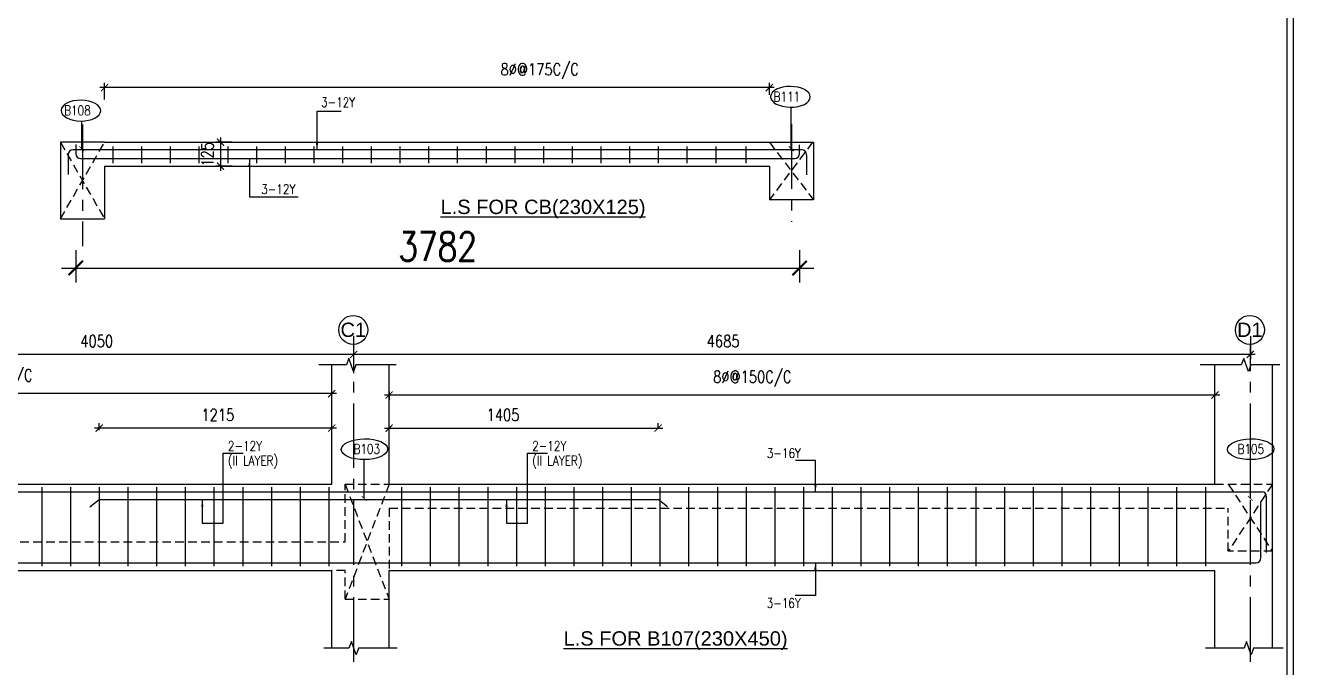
# Model space of a CAD drawing. Header units: millimetres. Extents: x 12977220 to 13113408, y -169657 to -55898.
# Drawn here: x 13053433 to 13060060, y -62769 to -59414 of the extents above; entities that cross this region are included whole.
import ezdxf

# ---------------------------------------------------------------- set-up
doc = ezdxf.new("R2010")
doc.units = ezdxf.units.MM
doc.header["$LTSCALE"] = 3
doc.header["$PDMODE"] = 66
for name, pattern in [('CENTER', [2, 1.25, -0.25, 0.25, -0.25]), ('CENTER2', [1.125, 0.75, -0.125, 0.125, -0.125]), ('HIDDEN', [0.375, 0.25, -0.125]), ('HIDDENX2', [0.75, 0.5, -0.25])]:
    doc.linetypes.add(name, pattern=pattern)
for name, color, linetype in [('BEAM ROD', 211, 'Continuous'), ('COLUMN-NAME', 83, 'Continuous'), ('DIM', 9, 'Continuous'), ('FOOTING', 60, 'Continuous'), ('GRID', 8, 'CENTER'), ('GRIDNAME', 83, 'Continuous'), ('Hidden', 5, 'HIDDEN'), ('MAIN-ROD', 31, 'Continuous'), ('STRIPS-COL-MID', 1, 'Continuous'), ('WALL', 7, 'Continuous')]:
    doc.layers.add(name, color=color, linetype=linetype)
doc.styles.add('ariel', font='ARIAL.TTF')
doc.styles.add('ROMANS', font='romans.shx', dxfattribs={"width": 0.8})
doc.styles.add('ROMANT', font='romant.shx', dxfattribs={"width": 0.75})
doc.styles.add('STYLE1', font='romans.shx', dxfattribs={"width": 0.8})
doc.dimstyles.new('1NNN', dxfattribs={"dimtxt": 0.5, "dimasz": 0.625, "dimexe": 0.25, "dimexo": 0.25, "dimgap": 0.375, "dimtad": 1, "dimdec": 0, "dimzin": 0, "dimdsep": 46, "dimtxsty": 'ROMANS', "dimblk": 'ARCHTICK', "dimcen": 0.0225, "dimdle": 0.25, "dimclrd": 9, "dimclre": 9, "dimclrt": 4, "dimadec": 0, "dimazin": 0, "dimtfac": 1, "dimtdec": 0, "dimtofl": 0, "dimtmove": 0, "dimatfit": 3, "dimfxl": 1, "dimtvp": 0.25, "dimtolj": 1, "dimtzin": 0, "dimarcsym": 0})
doc.dimstyles.new('DIM', dxfattribs={"dimtxt": 3, "dimasz": 1, "dimexe": 1, "dimexo": 1, "dimgap": 0.5, "dimtad": 1, "dimdec": 0, "dimdsep": 46, "dimtxsty": 'ROMANT', "dimblk": 'DOT', "dimcen": 2, "dimdle": 1, "dimclrd": 9, "dimclre": 9, "dimclrt": 123, "dimadec": 0, "dimazin": 0, "dimtfac": 1, "dimtdec": 0, "dimtmove": 2, "dimatfit": 2, "dimldrblk": 'ARCHTICK', "dimfxl": 1, "dimarcsym": 0})
doc.dimstyles.new('Dim 150-1', dxfattribs={"dimtxt": 2.5, "dimasz": 1.25, "dimexe": 1.25, "dimexo": 1.25, "dimtad": 1, "dimdec": 0, "dimdsep": 46, "dimtxsty": 'ROMANS', "dimblk1": 'ARCHTICK', "dimblk2": 'ARCHTICK', "dimsah": 1, "dimcen": 3.125, "dimdle": 1.25, "dimclrd": 9, "dimclre": 9, "dimclrt": 123, "dimadec": 0, "dimazin": 0, "dimtfac": 1, "dimtdec": 0, "dimtmove": 2, "dimatfit": 2, "dimldrblk": 'DOT', "dimfxl": 100, "dimarcsym": 0})

# ---------------------------------------------------------------- blocks, each defined once
blk = doc.blocks.new('_ARCHTICK')
at = {"color": 0, "linetype": 'ByBlock', "const_width": 0.15}
blk.add_lwpolyline([(-0.5, -0.5), (0.5, 0.5)], dxfattribs=at)
blk = doc.blocks.new('*D603')
at = {"layer": 'Defpoints', "color": 0, "transparency": 16777216}
for p in [(13059833.6, -61013.1), (13055148.6, -61132.8), (13055148.6, -61255.2)]:
    blk.add_point(p, dxfattribs=at)
at = {"layer": 'DIM', "color": 8, "lineweight": -2, "transparency": 16777216}
for p, q in [((13059833.6, -61038.1), (13059833.6, -61157.8)), ((13059858.6, -61132.8), (13055123.6, -61132.8)), ((13055148.6, -61230.2), (13055148.6, -61107.8))]:
    blk.add_line(p, q, dxfattribs=at)
at = {"layer": 'DIM', "color": 8, "lineweight": -2, "transparency": 16777216, "xscale": 37.5, "yscale": 37.5, "zscale": 37.5, "rotation": 180}
blk.add_blockref('_ARCHTICK', (13055148.6, -61132.8), dxfattribs=at)
at = {"layer": 'DIM', "color": 8, "lineweight": -2, "transparency": 16777216, "xscale": 37.5, "yscale": 37.5, "zscale": 37.5}
blk.add_blockref('_ARCHTICK', (13059833.6, -61132.8), dxfattribs=at)
at = {"layer": 'DIM', "color": 6, "transparency": 16777216, "insert": (13057078.9, -61064), "char_height": 62.5, "attachment_point": 5, "style": 'ROMANS'}
blk.add_mtext('\\A1;4685', dxfattribs=at)
blk = doc.blocks.new('*D604')
at = {"layer": 'Defpoints', "color": 0, "transparency": 16777216}
for p in [(13051098.6, -61016.4), (13051098.6, -61132.8), (13055148.6, -61242.5)]:
    blk.add_point(p, dxfattribs=at)
at = {"layer": 'DIM', "color": 8, "lineweight": -2, "transparency": 16777216}
for p, q in [((13051098.6, -61041.4), (13051098.6, -61157.8)), ((13055173.6, -61132.8), (13051073.6, -61132.8)), ((13055148.6, -61217.5), (13055148.6, -61107.8))]:
    blk.add_line(p, q, dxfattribs=at)
at = {"layer": 'DIM', "color": 8, "lineweight": -2, "transparency": 16777216, "xscale": 37.5, "yscale": 37.5, "zscale": 37.5, "rotation": 180}
blk.add_blockref('_ARCHTICK', (13051098.6, -61132.8), dxfattribs=at)
at = {"layer": 'DIM', "color": 8, "lineweight": -2, "transparency": 16777216, "xscale": 37.5, "yscale": 37.5, "zscale": 37.5}
blk.add_blockref('_ARCHTICK', (13055148.6, -61132.8), dxfattribs=at)
at = {"layer": 'DIM', "color": 6, "transparency": 16777216, "insert": (13053805.6, -61064), "char_height": 62.5, "attachment_point": 5, "style": 'ROMANS'}
blk.add_mtext('\\A1;4050', dxfattribs=at)
blk = doc.blocks.new('*D606')
at = {"layer": 'Defpoints', "color": 0, "transparency": 16777216}
for p in [(13055333.6, -61302.4), (13055333.6, -61345.3), (13059648.6, -61364.4)]:
    blk.add_point(p, dxfattribs=at)
at = {"layer": 'DIM', "color": 8, "lineweight": -2, "transparency": 16777216}
for p, q in [((13059673.6, -61345.3), (13055308.6, -61345.3)), ((13055333.6, -61327.4), (13055333.6, -61370.3)), ((13059648.6, -61339.4), (13059648.6, -61320.3))]:
    blk.add_line(p, q, dxfattribs=at)
at = {"layer": 'DIM', "color": 8, "lineweight": -2, "transparency": 16777216, "xscale": 37.5, "yscale": 37.5, "zscale": 37.5, "rotation": 180}
blk.add_blockref('_ARCHTICK', (13055333.6, -61345.3), dxfattribs=at)
at = {"layer": 'DIM', "color": 8, "lineweight": -2, "transparency": 16777216, "xscale": 37.5, "yscale": 37.5, "zscale": 37.5}
blk.add_blockref('_ARCHTICK', (13059648.6, -61345.3), dxfattribs=at)
at = {"layer": 'DIM', "color": 6, "transparency": 16777216, "insert": (13057231.3, -61260.2), "char_height": 62.5, "attachment_point": 5, "style": 'ROMANS'}
blk.add_mtext('\\A1;8%%C@150C/C', dxfattribs=at)
blk = doc.blocks.new('*D607')
at = {"layer": 'Defpoints', "color": 0, "transparency": 16777216}
for p in [(13051248.6, -61337.9), (13051248.6, -61384.9), (13055033.6, -61408.5)]:
    blk.add_point(p, dxfattribs=at)
at = {"layer": 'DIM', "color": 8, "lineweight": -2, "transparency": 16777216}
for p, q in [((13055058.6, -61337.9), (13051223.6, -61337.9)), ((13051248.6, -61359.9), (13051248.6, -61312.9)), ((13055033.6, -61383.5), (13055033.6, -61312.9))]:
    blk.add_line(p, q, dxfattribs=at)
at = {"layer": 'DIM', "color": 8, "lineweight": -2, "transparency": 16777216, "xscale": 37.5, "yscale": 37.5, "zscale": 37.5, "rotation": 180}
blk.add_blockref('_ARCHTICK', (13051248.6, -61337.9), dxfattribs=at)
at = {"layer": 'DIM', "color": 8, "lineweight": -2, "transparency": 16777216, "xscale": 37.5, "yscale": 37.5, "zscale": 37.5}
blk.add_blockref('_ARCHTICK', (13055033.6, -61337.9), dxfattribs=at)
at = {"layer": 'DIM', "color": 6, "transparency": 16777216, "insert": (13053248.6, -61252.8), "char_height": 62.5, "attachment_point": 5, "style": 'ROMANS'}
blk.add_mtext('\\A1; 8%%C@150C/C', dxfattribs=at)
blk = doc.blocks.new('_Dot')
at = {"color": 0, "linetype": 'ByBlock', "lineweight": -2}
blk.add_line((-0.5, 0), (-1, 0), dxfattribs=at)
at = {"color": 0, "linetype": 'ByBlock', "const_width": 0.5}
blk.add_lwpolyline([(-0.25, 0, 1), (0.25, 0, 1)], format="xyb", close=True, dxfattribs=at)
blk = doc.blocks.new('*D643')
at = {"layer": 'Defpoints', "color": 0, "transparency": 16777216}
for p in [(13053818.6, -61517.9), (13053818.6, -61553.4), (13055033.6, -61621.2)]:
    blk.add_point(p, dxfattribs=at)
at = {"layer": 'DIM', "color": 8, "lineweight": -2, "transparency": 16777216}
for p, q in [((13053818.6, -61528.4), (13053818.6, -61492.9)), ((13055033.6, -61596.2), (13055033.6, -61492.9)), ((13055058.6, -61517.9), (13053793.6, -61517.9))]:
    blk.add_line(p, q, dxfattribs=at)
at = {"layer": 'DIM', "color": 8, "lineweight": -2, "transparency": 16777216, "xscale": 37.5, "yscale": 37.5, "zscale": 37.5, "rotation": 180}
blk.add_blockref('_ARCHTICK', (13053818.6, -61517.9), dxfattribs=at)
at = {"layer": 'DIM', "color": 8, "lineweight": -2, "transparency": 16777216, "xscale": 37.5, "yscale": 37.5, "zscale": 37.5}
blk.add_blockref('_ARCHTICK', (13055033.6, -61517.9), dxfattribs=at)
at = {"layer": 'DIM', "color": 6, "transparency": 16777216, "insert": (13054438.6, -61449.1), "char_height": 62.5, "attachment_point": 5, "style": 'ROMANS'}
blk.add_mtext('\\A1;1215', dxfattribs=at)
blk = doc.blocks.new('*D644')
at = {"layer": 'Defpoints', "color": 0, "transparency": 16777216}
for p in [(13056738.6, -61517.9), (13056738.6, -61542.8), (13055333.6, -61621.2)]:
    blk.add_point(p, dxfattribs=at)
at = {"layer": 'DIM', "color": 8, "lineweight": -2, "transparency": 16777216}
for p, q in [((13055333.6, -61596.2), (13055333.6, -61492.9)), ((13056738.6, -61517.8), (13056738.6, -61492.9)), ((13055308.6, -61517.9), (13056763.6, -61517.9))]:
    blk.add_line(p, q, dxfattribs=at)
at = {"layer": 'DIM', "color": 8, "lineweight": -2, "transparency": 16777216, "xscale": 37.5, "yscale": 37.5, "zscale": 37.5, "rotation": 180}
blk.add_blockref('_ARCHTICK', (13055333.6, -61517.9), dxfattribs=at)
at = {"layer": 'DIM', "color": 8, "lineweight": -2, "transparency": 16777216, "xscale": 37.5, "yscale": 37.5, "zscale": 37.5}
blk.add_blockref('_ARCHTICK', (13056738.6, -61517.9), dxfattribs=at)
at = {"layer": 'DIM', "color": 6, "transparency": 16777216, "insert": (13055928.6, -61449.1), "char_height": 62.5, "attachment_point": 5, "style": 'ROMANS'}
blk.add_mtext('\\A1;1405', dxfattribs=at)
blk = doc.blocks.new('*D656')
at = {"layer": 'Defpoints', "color": 0, "transparency": 16777216}
for p in [(13054537.5, -60024.8), (13054452.5, -60149.8), (13054539.2, -60149.8)]:
    blk.add_point(p, dxfattribs=at)
at = {"layer": 'DIM', "color": 8, "lineweight": -2, "transparency": 16777216}
for p, q in [((13054512.5, -60024.8), (13054427.5, -60024.8)), ((13054452.5, -59999.8), (13054452.5, -60174.8)), ((13054514.2, -60149.8), (13054427.5, -60149.8))]:
    blk.add_line(p, q, dxfattribs=at)
at = {"layer": 'DIM', "color": 8, "lineweight": -2, "transparency": 16777216, "xscale": 37.5, "yscale": 37.5, "zscale": 37.5}
for p, rotation in [((13054452.5, -60024.8), 90), ((13054452.5, -60149.8), 270)]:
    blk.add_blockref('_ARCHTICK', p, dxfattribs=dict(at, rotation=rotation))
at = {"layer": 'DIM', "color": 6, "transparency": 16777216, "insert": (13054383.8, -60087.3), "char_height": 62.5, "attachment_point": 5, "rotation": 90, "style": 'ROMANS'}
blk.add_mtext('\\A1;125', dxfattribs=at)
blk = doc.blocks.new('*D657')
at = {"layer": 'Defpoints', "color": 0, "transparency": 16777216}
for p in [(13053846.3, -59739.3), (13053846.3, -59825.9), (13057320.4, -59802.1)]:
    blk.add_point(p, dxfattribs=at)
at = {"layer": 'DIM', "color": 8, "lineweight": -2, "transparency": 16777216}
for p, q in [((13057345.4, -59739.3), (13053821.3, -59739.3)), ((13053846.3, -59800.9), (13053846.3, -59714.3)), ((13057320.4, -59777.1), (13057320.4, -59714.3))]:
    blk.add_line(p, q, dxfattribs=at)
at = {"layer": 'DIM', "color": 8, "lineweight": -2, "transparency": 16777216, "xscale": 37.5, "yscale": 37.5, "zscale": 37.5, "rotation": 180}
blk.add_blockref('_ARCHTICK', (13053846.3, -59739.3), dxfattribs=at)
at = {"layer": 'DIM', "color": 8, "lineweight": -2, "transparency": 16777216, "xscale": 37.5, "yscale": 37.5, "zscale": 37.5}
blk.add_blockref('_ARCHTICK', (13057320.4, -59739.3), dxfattribs=at)
at = {"layer": 'DIM', "color": 6, "transparency": 16777216, "insert": (13056120.4, -59654.2), "char_height": 62.5, "attachment_point": 5, "style": 'ROMANS'}
blk.add_mtext('\\A1;8%%C@175C/C', dxfattribs=at)
blk = doc.blocks.new('*D660')
at = {"layer": 'Defpoints', "color": 0, "linetype": 'ByBlock', "ltscale": 500, "transparency": 16777216}
for p in [(13053696.1, -60074.6), (13057478, -60074.6, 0), (13057478, -60681.8)]:
    blk.add_point(p, dxfattribs=at)
at = {"layer": 'WALL', "color": 9, "linetype": 'ByBlock', "lineweight": -2, "ltscale": 500, "transparency": 16777216}
for p, q in [((13053696.1, -60588.1), (13053696.1, -60756.8)), ((13057478, -60588.1), (13057478, -60756.8))]:
    blk.add_line(p, q, dxfattribs=at)
at = {"layer": 'WALL', "color": 9, "lineweight": -2, "ltscale": 500, "transparency": 16777216}
blk.add_line((13053621.1, -60681.8), (13057553, -60681.8), dxfattribs=at)
at = {"layer": 'WALL', "color": 9, "linetype": 'ByBlock', "lineweight": -2, "ltscale": 500, "transparency": 16777216, "xscale": 75, "yscale": 75, "zscale": 75, "rotation": 180}
blk.add_blockref('_ARCHTICK', (13053696.1, -60681.8), dxfattribs=at)
at = {"layer": 'WALL', "color": 9, "linetype": 'ByBlock', "lineweight": -2, "ltscale": 500, "transparency": 16777216, "xscale": 75, "yscale": 75, "zscale": 75}
blk.add_blockref('_ARCHTICK', (13057478, -60681.8), dxfattribs=at)
at = {"layer": 'WALL', "color": 6, "linetype": 'ByBlock', "ltscale": 500, "transparency": 16777216, "insert": (13055587.1, -60569.3), "char_height": 150, "attachment_point": 5, "style": 'ROMANS'}
blk.add_mtext('3782', dxfattribs=at)

msp = doc.modelspace()

# ---------------------------------------------------------------- linework, layer by layer
at = {"layer": 'BEAM ROD', "color": 2}
for p, q in [((13050994.1, -61851.3), (13055293, -61851.3)), ((13053769.1, -61928.6), (13053818.6, -61891.3)), ((13053818.6, -61891.3), (13056738.6, -61891.3)), ((13055293, -61851.3), (13059893.6, -61851.3)), ((13056788.1, -61928.6), (13056738.6, -61891.3)), ((13059918.6, -62168), (13059918.6, -61876.3)), ((13059888.6, -62196.3), (13059888.6, -61901.6)), ((13051024.1, -62221.3), (13059863.6, -62221.3))]:
    msp.add_line(p, q, dxfattribs=at)
for centre, start, end in [((13059893.6, -61876.3), 0, 90), ((13059863.6, -62196.3, 0), 270, 0)]:
    msp.add_arc(centre, 25, start, end, dxfattribs=at)
at = {"layer": 'COLUMN-NAME', "color": 8, "linetype": 'HIDDENX2', "ltscale": 30}
for p, q in [((13053616.3, -60424.8), (13053846.3, -60024.8)), ((13053616.3, -60024.8), (13053846.3, -60424.8)), ((13057546.3, -60024.8), (13057320.4, -60324.8)), ((13057320.4, -60024.8), (13057550.4, -60324.8)), ((13055103.6, -61811.3), (13055333.6, -61811.3)), ((13055103.6, -62111.3), (13055103.6, -61811.3)), ((13055333.6, -61811.3), (13055103.6, -62411.3)), ((13055103.6, -61811.3), (13055333.6, -62411.3)), ((13059648.6, -61811.3), (13059948.6, -61811.3)), ((13059948.6, -61811.3), (13059718.6, -62161.3)), ((13059718.6, -61811.3), (13059948.6, -62161.3)), ((13055333.6, -61936.3), (13059718.6, -61936.3)), ((13055333.6, -61936.3), (13055333.6, -62261.3)), ((13059718.6, -62161.3), (13059718.6, -61936.3)), ((13051178.6, -62111.3), (13055103.6, -62111.3)), ((13059948.6, -62161.3), (13059718.6, -62161.3)), ((13055103.6, -62261.3), (13055033.6, -62261.3)), ((13055103.6, -62411.3), (13055103.6, -62261.3)), ((13055103.6, -62411.3), (13055333.6, -62411.3))]:
    msp.add_line(p, q, dxfattribs=at)
at = {"layer": 'DIM', "linetype": 'ByBlock', "ltscale": 500}
msp.add_line((13060026.8, -69886.2), (13060026.8, -56092.2), dxfattribs=at)
at = {"layer": 'DIM', "color": 1, "linetype": 'ByBlock', "ltscale": 500}
for p, q in [((13053616.3, -60024.8), (13053616.3, -60424.8)), ((13053846.3, -60024.8), (13053616.3, -60024.8)), ((13053846.3, -60024.8), (13057250.4, -60024.8)), ((13057250.4, -60024.8), (13057550.4, -60024.8)), ((13057550.4, -60024.8), (13057550.4, -60324.8)), ((13053846.3, -60149.8), (13057320.4, -60149.8)), ((13053846.3, -60149.8), (13053846.3, -60424.8)), ((13057320.4, -60149.8), (13057320.4, -60324.8)), ((13057550.4, -60324.8), (13057320.4, -60324.8)), ((13053616.3, -60424.8), (13053846.3, -60424.8)), ((13055033.6, -61811.3), (13055033.6, -61188.3)), ((13055333.6, -61811.3), (13055333.6, -61188.8)), ((13059648.6, -61811.3), (13059648.6, -61188.3)), ((13059948.6, -61811.3), (13059948.6, -61188.3)), ((13051248.6, -61811.3), (13055033.6, -61811.3)), ((13055333.6, -61811.3), (13059648.6, -61811.3)), ((13059948.6, -62667.3), (13059948.6, -61811.3)), ((13051248.6, -62261.3), (13055033.6, -62261.3)), ((13055033.6, -62667.3), (13055033.6, -62261.3)), ((13055333.6, -62667.9), (13055333.6, -62261.3)), ((13055333.6, -62261.3), (13059648.6, -62261.3)), ((13059648.6, -62667.3), (13059648.6, -62261.3))]:
    msp.add_line(p, q, dxfattribs=at)
at = {"layer": 'DIM', "color": 8}
for p, q in [((13054466.3, -62014.7), (13054466.3, -61649.2)), ((13054466.3, -61649.2), (13054570.9, -61649.2)), ((13056056.1, -62014.7), (13056056.1, -61649.2)), ((13056056.1, -61649.2), (13056160.7, -61649.2))]:
    msp.add_line(p, q, dxfattribs=at)
at = {"layer": 'DIM', "linetype": 'ByBlock', "ltscale": 500}
msp.add_lwpolyline([(13060059.8, -56059.2), (13040457.8, -56059.2), (13040457.8, -69919.2), (13060059.8, -69919.2)], close=True, dxfattribs=at)
at = {"layer": 'FOOTING', "color": 6, "linetype": 'ByBlock', "extrusion": (0, 0, -1)}
for centre in [(13057430.4, -59787.4), (13053723, -59859.4)]:
    msp.add_ellipse(centre, major_axis=(103.6, -1.2), ratio=0.52435, dxfattribs=at)
at = {"layer": 'FOOTING', "color": 6, "linetype": 'ByBlock'}
for centre in [(13055204.8, -61628.2), (13059835.4, -61628.2)]:
    msp.add_ellipse(centre, major_axis=(-121.2, -1.5), ratio=0.448183, dxfattribs=at)
at = {"layer": 'GRID', "linetype": 'CENTER2', "ltscale": 150}
for p, q in [((13053731.3, -59932.6), (13053731.3, -60567.1)), ((13057435.4, -59930.9), (13057435.4, -60441.1)), ((13055148.6, -62738.8), (13055148.6, -61035.1)), ((13059833.6, -62738.6), (13059833.6, -61080.9))]:
    msp.add_line(p, q, dxfattribs=at)
at = {"layer": 'GRIDNAME'}
for centre in [(13055146.3, -61005.2), (13059831.3, -61005.2)]:
    msp.add_circle(centre, 75.8, dxfattribs=at)
at = {"layer": 'Hidden', "color": 1, "linetype": 'Continuous'}
for points in [[(13055370.3, -61187.8), (13055160.1, -61187.8), (13055147.6, -61222.1), (13055122.6, -61153.4), (13055110.1, -61187.8), (13054965.6, -61187.8)], [(13059987.4, -61187.9), (13059836.4, -61187.9), (13059823.9, -61222.2), (13059798.9, -61153.5), (13059786.4, -61187.9), (13059572.1, -61187.9)], [(13055375.4, -62667.3), (13055173.6, -62667.3), (13055161.1, -62701.7), (13055136.1, -62633), (13055123.6, -62667.3), (13054992.1, -62667.3)], [(13060004.9, -62667.3), (13059850.8, -62667.3), (13059838.3, -62701.7), (13059813.3, -62633), (13059800.8, -62667.3), (13059599.2, -62667.3)]]:
    msp.add_lwpolyline(points, dxfattribs=at)
at = {"layer": 'MAIN-ROD', "color": 2, "linetype": 'ByBlock', "ltscale": 500}
for p, q in [((13053696.1, -60037.3), (13053696.1, -60084.9)), ((13057478, -60084.9, 0), (13057478, -60038.2, 0)), ((13053656.2, -60089.7), (13053656.2, -60193.6)), ((13057489.2, -60064.7), (13053681.2, -60064.7)), ((13057514.2, -60089.7), (13057514.2, -60194.5)), ((13053721.1, -60109.9), (13057453, -60109.9))]:
    msp.add_line(p, q, dxfattribs=at)
for centre, start, end in [((13053681.2, -60089.7), 90, 180), ((13053721.1, -60084.9), 180, 270), ((13057453, -60084.9, 0), 270, 0), ((13057489.2, -60089.7), 0, 90)]:
    msp.add_arc(centre, 25, start, end, dxfattribs=at)
at = {"layer": 'STRIPS-COL-MID', "color": 8, "linetype": 'Continuous'}
for p, q in [((13053889.9, -60047.6), (13053889.9, -60133.3)), ((13054039.9, -60047.6), (13054039.9, -60133.3)), ((13054189.9, -60047.6), (13054189.9, -60133.3)), ((13054339.9, -60047.6), (13054339.9, -60133.3)), ((13054489.9, -60047.6), (13054489.9, -60133.3)), ((13054639.9, -60047.6), (13054639.9, -60133.3)), ((13054789.9, -60047.6), (13054789.9, -60133.3)), ((13054939.9, -60047.6), (13054939.9, -60133.3)), ((13055089.9, -60047.6), (13055089.9, -60133.3)), ((13055239.9, -60047.6), (13055239.9, -60133.3)), ((13055389.9, -60047.6), (13055389.9, -60133.3)), ((13055539.9, -60047.6), (13055539.9, -60133.3)), ((13055689.9, -60047.6), (13055689.9, -60133.3)), ((13055839.9, -60047.6), (13055839.9, -60133.3)), ((13055989.9, -60047.6), (13055989.9, -60133.3)), ((13056139.9, -60047.6), (13056139.9, -60133.3)), ((13056289.9, -60047.6), (13056289.9, -60133.3)), ((13056439.9, -60047.6), (13056439.9, -60133.3)), ((13056589.9, -60047.6), (13056589.9, -60133.3)), ((13056739.9, -60047.6), (13056739.9, -60133.3)), ((13056889.9, -60047.6), (13056889.9, -60133.3)), ((13057039.9, -60047.6), (13057039.9, -60133.3)), ((13057197.9, -60047.6), (13057197.9, -60133.3)), ((13053518.4, -61826.4), (13053518.4, -62239)), ((13053668.4, -61826.4), (13053668.4, -62239)), ((13053818.4, -61826.4), (13053818.4, -62239)), ((13053968.4, -61826.4), (13053968.4, -62239)), ((13054118.4, -61826.4), (13054118.4, -62239)), ((13054268.4, -61826.4), (13054268.4, -62239)), ((13054418.4, -61826.4), (13054418.4, -62239)), ((13054568.4, -61826.4), (13054568.4, -62239)), ((13054718.4, -61826.4), (13054718.4, -62239)), ((13054868.4, -61826.4), (13054868.4, -62239)), ((13055018.4, -61826.4), (13055018.4, -62239)), ((13055398.6, -61826.4), (13055398.6, -62239)), ((13055548.6, -61826.4), (13055548.6, -62239)), ((13055698.6, -61826.4), (13055698.6, -62239)), ((13055848.6, -61826.4), (13055848.6, -62239)), ((13055998.6, -61826.4), (13055998.6, -62239)), ((13056148.6, -61826.4), (13056148.6, -62239)), ((13056298.6, -61826.4), (13056298.6, -62239)), ((13056448.6, -61826.4), (13056448.6, -62239)), ((13056598.6, -61826.4), (13056598.6, -62239)), ((13056748.6, -61826.4), (13056748.6, -62239)), ((13056898.6, -61826.4), (13056898.6, -62239)), ((13057048.6, -61826.4), (13057048.6, -62239)), ((13057198.6, -61826.4), (13057198.6, -62239)), ((13057348.6, -61826.4), (13057348.6, -62239)), ((13057498.6, -61826.4), (13057498.6, -62239)), ((13057648.6, -61826.4), (13057648.6, -62239)), ((13057798.6, -61826.4), (13057798.6, -62239)), ((13057948.6, -61826.4), (13057948.6, -62239)), ((13058098.6, -61826.4), (13058098.6, -62239)), ((13058248.6, -61826.4), (13058248.6, -62239)), ((13058398.6, -61826.4), (13058398.6, -62239)), ((13058548.6, -61826.4), (13058548.6, -62239)), ((13058698.6, -61826.4), (13058698.6, -62239)), ((13058848.6, -61826.4), (13058848.6, -62239)), ((13058998.6, -61826.4), (13058998.6, -62239)), ((13059148.6, -61826.4), (13059148.6, -62239)), ((13059298.6, -61826.4), (13059298.6, -62239)), ((13059448.6, -61826.4), (13059448.6, -62239)), ((13059598.6, -61826.4), (13059598.6, -62239))]:
    msp.add_line(p, q, dxfattribs=at)

# ---------------------------------------------------------------- texts
at = {"layer": 'FOOTING', "color": 6, "linetype": 'ByBlock', "style": 'STYLE1', "width": 0.8}
for s, p in [('B111', (13057342.9, -59811.2)), ('B108', (13053635.5, -59883.2)), ('3-12Y', (13054977.9, -59840.6)), ('3-12Y', (13054665.2, -60294.8)), ('2-12Y', (13054491.4, -61636.1)), ('B103', (13055147.5, -61652)), ('2-12Y', (13056081.2, -61636.1)), ('3-16Y', (13057306.9, -61673.8)), ('B105', (13059766.8, -61652)), ('(II LAYER)', (13054491.4, -61712.5)), ('(II LAYER)', (13056081.2, -61712.5)), ('3-16Y', (13057306.4, -62457.1))]:
    msp.add_text(s, height=50, dxfattribs=at).set_placement(p)
at = {"layer": 'GRIDNAME', "color": 2, "style": 'ariel'}
msp.add_text('%%UL.S FOR CB(230X125)', height=75, rotation=0, dxfattribs=at).set_placement((13055602.2, -60399.7))
at = {"layer": 'GRIDNAME', "style": 'ariel'}
for s, p in [('C1', (13055079.4, -61041.8)), ('D1', (13059764, -61041.8))]:
    msp.add_text(s, height=75, rotation=360, dxfattribs=at).set_placement(p)
at = {"layer": 'GRIDNAME', "color": 4, "style": 'ariel'}
msp.add_text('%%UL.S FOR B107(230X450)', height=75, rotation=360, dxfattribs=at).set_placement((13056245.1, -62654.2))

# ---------------------------------------------------------------- dimensions: what is measured, and where the dimension line sits
at = {"layer": 'DIM', "color": 8}
dim = msp.add_linear_dim(base=(13053846.3, -59739.3), p1=(13057320.4, -59802.1), p2=(13053846.3, -59825.9), text='8%%C@175C/C', dimstyle='1NNN', override={"dimscale": 25, "dimtxt": 2.5, "dimasz": 1.5, "dimexe": 1, "dimexo": 1, "dimgap": 1.5, "dimcen": 0.09, "dimdle": 1, "dimclrd": 8, "dimclre": 8, "dimclrt": 6, "dimtvp": 1}, dxfattribs=at)
dim.commit()
dim.dimension.update_dxf_attribs({"geometry": '*D657', "text_midpoint": (13056120.4, -59739.3), "dimtype": 160})
for base, p1, p2, angle, picture, middle in [((13054452.5, -60149.8), (13054537.5, -60024.8), (13054539.2, -60149.8), 90, '*D656', (13054452.5, -60087.3)), ((13051098.6, -61132.8), (13055148.6, -61242.5), (13051098.6, -61016.4), 180, '*D604', (13053805.6, -61132.8)), ((13055148.6, -61132.8), (13059833.6, -61013.1), (13055148.6, -61255.2), 180, '*D603', (13057078.9, -61132.8)), ((13053818.6, -61517.9), (13055033.6, -61621.2), (13053818.6, -61553.4), 180, '*D643', (13054438.6, -61517.9))]:
    dim = msp.add_linear_dim(base=base, p1=p1, p2=p2, angle=angle, dimstyle='1NNN', override={"dimscale": 25, "dimtxt": 2.5, "dimasz": 1.5, "dimexe": 1, "dimexo": 1, "dimgap": 1.5, "dimcen": 0.09, "dimdle": 1, "dimclrd": 8, "dimclre": 8, "dimclrt": 6, "dimtvp": 1}, dxfattribs=at)
    dim.commit()
    dim.dimension.update_dxf_attribs({"geometry": picture, "text_midpoint": middle, "dimtype": 160})
for base, p1, p2, text, picture, middle in [((13051248.6, -61337.9), (13055033.6, -61408.5), (13051248.6, -61384.9), ' 8%%C@150C/C', '*D607', (13053248.6, -61337.9)), ((13055333.6, -61345.3), (13059648.6, -61364.4), (13055333.6, -61302.4), '8%%C@150C/C', '*D606', (13057231.3, -61345.3))]:
    dim = msp.add_linear_dim(base=base, p1=p1, p2=p2, angle=180, text=text, dimstyle='1NNN', override={"dimscale": 25, "dimtxt": 2.5, "dimasz": 1.5, "dimexe": 1, "dimexo": 1, "dimgap": 1.5, "dimcen": 0.09, "dimdle": 1, "dimclrd": 8, "dimclre": 8, "dimclrt": 6, "dimtvp": 1}, dxfattribs=at)
    dim.commit()
    dim.dimension.update_dxf_attribs({"geometry": picture, "text_midpoint": middle, "dimtype": 160})
dim = msp.add_linear_dim(base=(13056738.6, -61517.9), p1=(13055333.6, -61621.2), p2=(13056738.6, -61542.8), dimstyle='1NNN', override={"dimscale": 25, "dimtxt": 2.5, "dimasz": 1.5, "dimexe": 1, "dimexo": 1, "dimgap": 1.5, "dimcen": 0.09, "dimdle": 1, "dimclrd": 8, "dimclre": 8, "dimclrt": 6, "dimtvp": 1}, dxfattribs=at)
dim.commit()
dim.dimension.update_dxf_attribs({"geometry": '*D644', "text_midpoint": (13055928.6, -61517.9), "dimtype": 160})
at = {"layer": 'WALL', "color": 3, "linetype": 'ByBlock', "ltscale": 500}
dim = msp.add_linear_dim(base=(13057478, -60681.8), p1=(13053696.1, -60074.6), p2=(13057478, -60074.6, 0), dimstyle='Dim 150-1', override={"dimscale": 75, "dimtxt": 2, "dimasz": 1, "dimexe": 1, "dimexo": 1, "dimgap": 0.5, "dimpost": '\\X', "dimcen": 2.5, "dimdle": 1, "dimclrt": 6, "dimfxl": 1.25, "dimfxlon": 1}, dxfattribs=at)
dim.commit()
dim.dimension.update_dxf_attribs({"geometry": '*D660', "text_midpoint": (13055587.1, -60569.3)})

# ---------------------------------------------------------------- leaders
at = {"layer": 'DIM', "color": 8}
for points in [[(13054956.9, -60064.7), (13054956.9, -59862.6), (13055083.4, -59862.6)], [(13054603.7, -60114), (13054603.7, -60309.7), (13054858.7, -60309.7)], [(13057561.4, -61851.3), (13057561.4, -61687.8), (13057456.2, -61687.8)], [(13054357.4, -61891.3), (13054357.4, -62014.7), (13054466.3, -62014.7)], [(13055947.2, -61891.3), (13055947.2, -62014.7), (13056056.1, -62014.7)], [(13057560.9, -62221.3), (13057560.9, -62393.1), (13057455.7, -62393.1)]]:
    msp.add_leader(points, dimstyle='1NNN', override={"dimscale": 25, "dimtxt": 2.5, "dimasz": 1.5, "dimexe": 1, "dimexo": 1, "dimgap": 1.5, "dimcen": 0.09, "dimdle": 1, "dimclrd": 8, "dimclre": 8, "dimclrt": 6, "dimtvp": 1}, dxfattribs=at)
at = {"layer": 'FOOTING', "linetype": 'ByBlock', "ltscale": 500}
for points in [[(13057434.5, -60058.4), (13057434.6, -59841.7)], [(13053727.2, -60058.4), (13053727.2, -59913.7)], [(13055203, -61884.9), (13055203, -61682.6)], [(13059833.6, -61884.9), (13059833.6, -61682.6)]]:
    msp.add_leader(points, dimstyle='DIM', override={"dimscale": 25, "dimclrt": 6}, dxfattribs=at)

doc.saveas('drawing.dxf')
